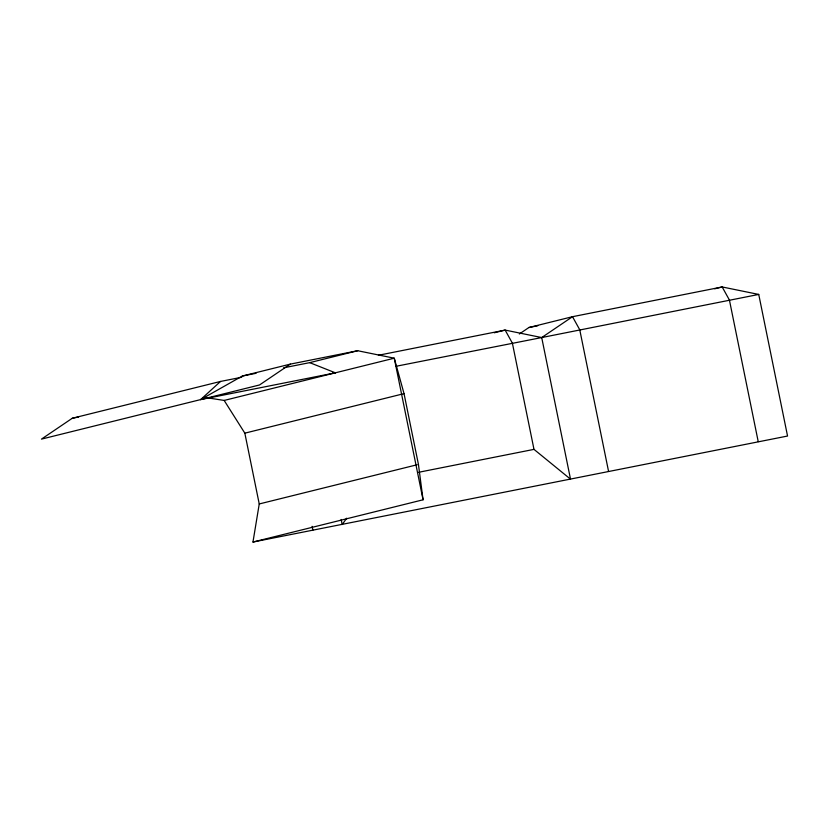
<?xml version="1.0" encoding="UTF-8"?>
<svg xmlns="http://www.w3.org/2000/svg" width="829" height="829" viewBox="0 0 829 829"><rect width="100%" height="100%" fill="white"/><g stroke="black" fill="none" stroke-linecap="round" stroke-linejoin="round"><path stroke-width="1.24" d="M519.337 334.004L528.892 327.528L572.507 316.699L722.173 286.958L758.742 294.43L787.55 436.033L252.969 542.042L259.239 503.959L244.835 433.163L224.162 400.438L206.255 397.64M346.709 518.208L342.19 524.529L341.165 519.472M283.508 367.848L309.704 362.646L335.372 372.822L200.639 399.588L220.535 381.444L241.736 377.236M220.535 381.444L72.258 418.272L41.45 439.121L259.529 384.967L290.326 364.118L357.693 350.729L394.262 358.19L404.034 393.63L418.438 464.427L423.07 499.794L252.969 542.042M395.785 366.335L541.71 337.558L572.507 316.699L579.751 329.776L608.559 471.38M200.639 399.588L242.337 376.034L290.326 364.118M309.704 362.646L357.693 350.729M494.239 332.792L505.141 330.087L541.71 337.558L758.742 294.43M224.162 400.438L394.262 358.19L423.07 499.794M714.702 288.813L722.173 286.958L729.416 300.036L758.224 441.639M244.835 433.163L404.034 393.63M259.239 503.959L417.184 464.737M242.337 376.034L256.068 373.299M378.407 355.268L505.141 330.087L512.384 343.165L533.99 449.37L570.518 479.162L541.71 337.558M72.258 418.272L78.589 417.008M528.892 327.528L537.772 325.766M418.666 472.281L533.99 449.37M332.802 372.563L335.372 372.822M312.098 526.342L312.875 530.135"/></g></svg>
